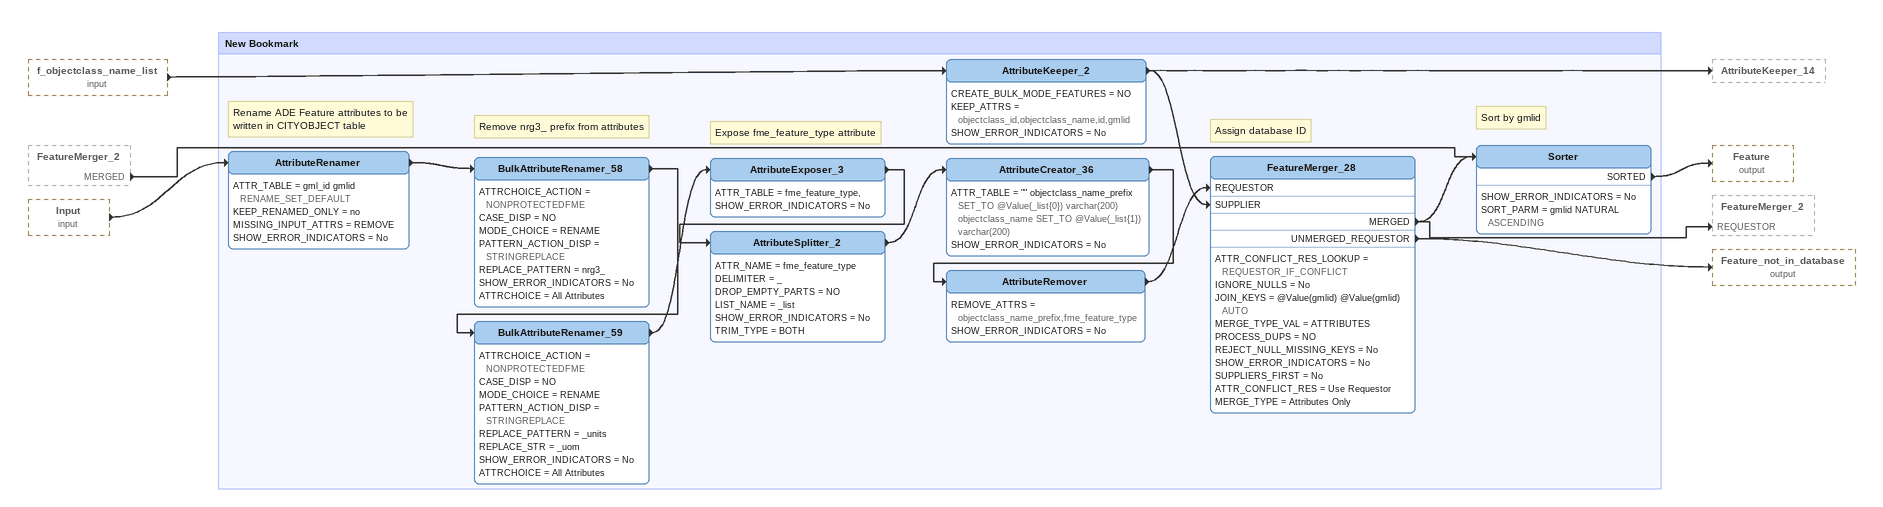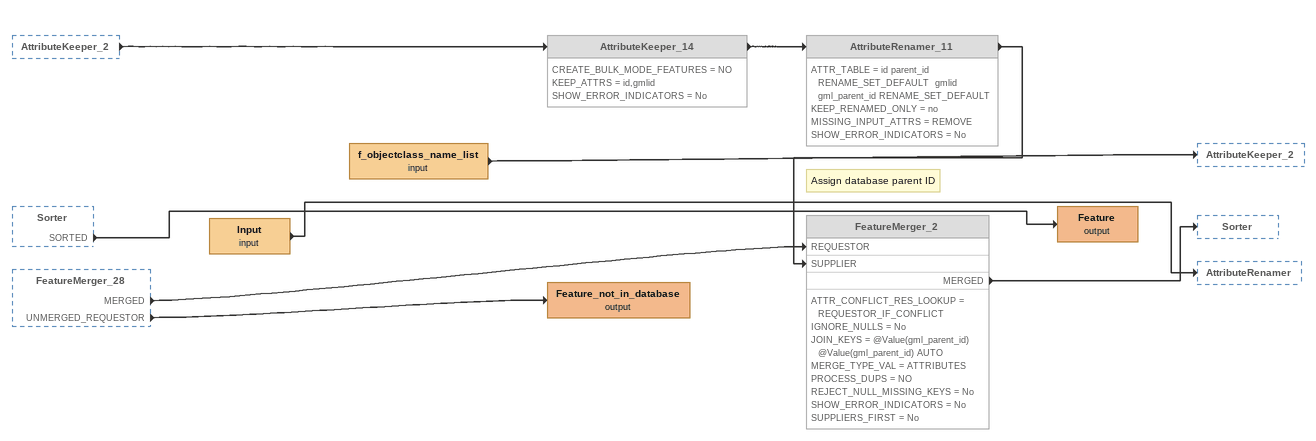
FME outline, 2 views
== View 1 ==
f_objectclass_name_list (input) [outside]
    -> AttributeKeeper_2
FeatureMerger_2 [outside]
    MERGED -> Sorter
Input (input) [outside]
    -> AttributeRenamer

Bookmark: New Bookmark
Note: Rename ADE Feature attributes to be written in CITYOBJECT table
AttributeRenamer
    ATTR_TABLE = gml_id gmlid RENAME_SET_DEFAULT
    KEEP_RENAMED_ONLY = no
    MISSING_INPUT_ATTRS = REMOVE
    SHOW_ERROR_INDICATORS = No
    -> BulkAttributeRenamer_58
Note: Remove nrg3_ prefix from attributes
BulkAttributeRenamer_58
    ATTRCHOICE_ACTION = NONPROTECTEDFME
    CASE_DISP = NO
    MODE_CHOICE = RENAME
    PATTERN_ACTION_DISP = STRINGREPLACE
    REPLACE_PATTERN = nrg3_
    SHOW_ERROR_INDICATORS = No
    ATTRCHOICE = All Attributes
    -> BulkAttributeRenamer_59
BulkAttributeRenamer_59
    ATTRCHOICE_ACTION = NONPROTECTEDFME
    CASE_DISP = NO
    MODE_CHOICE = RENAME
    PATTERN_ACTION_DISP = STRINGREPLACE
    REPLACE_PATTERN = _units
    REPLACE_STR = _uom
    SHOW_ERROR_INDICATORS = No
    ATTRCHOICE = All Attributes
    -> AttributeExposer_3
Note: Expose fme_feature_type attribute
AttributeExposer_3
    ATTR_TABLE = fme_feature_type,
    SHOW_ERROR_INDICATORS = No
    -> AttributeSplitter_2
AttributeSplitter_2
    ATTR_NAME = fme_feature_type
    DELIMITER = _
    DROP_EMPTY_PARTS = NO
    LIST_NAME = _list
    SHOW_ERROR_INDICATORS = No
    TRIM_TYPE = BOTH
    -> AttributeCreator_36
AttributeCreator_36
    ATTR_TABLE = "" objectclass_name_prefix SET_TO @Value(_list{0}) varchar(200)  objectclass_name SET_TO @Value(_list{1}) varchar(200)
    SHOW_ERROR_INDICATORS = No
    -> AttributeRemover
AttributeRemover
    REMOVE_ATTRS = objectclass_name_prefix,fme_feature_type
    SHOW_ERROR_INDICATORS = No
    -> FeatureMerger_28 [REQUESTOR]
AttributeKeeper_2
    CREATE_BULK_MODE_FEATURES = NO
    KEEP_ATTRS = objectclass_id,objectclass_name,id,gmlid
    SHOW_ERROR_INDICATORS = No
    -> FeatureMerger_28 [SUPPLIER]
    -> AttributeKeeper_14
Note: Assign database ID
FeatureMerger_28
    ATTR_CONFLICT_RES_LOOKUP = REQUESTOR_IF_CONFLICT
    IGNORE_NULLS = No
    JOIN_KEYS = @Value(gmlid) @Value(gmlid) AUTO
    MERGE_TYPE_VAL = ATTRIBUTES
    PROCESS_DUPS = NO
    REJECT_NULL_MISSING_KEYS = No
    SHOW_ERROR_INDICATORS = No
    SUPPLIERS_FIRST = No
    ATTR_CONFLICT_RES = Use Requestor
    MERGE_TYPE = Attributes Only
    MERGED -> FeatureMerger_2 [REQUESTOR]
    MERGED -> Sorter
    UNMERGED_REQUESTOR -> Feature_not_in_database (output)
Note: Sort by gmlid
Sorter
    SHOW_ERROR_INDICATORS = No
    SORT_PARM = gmlid NATURAL ASCENDING
    SORTED -> Feature (output)

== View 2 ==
AttributeKeeper_2 [outside]
    -> AttributeKeeper_14
Sorter [outside]
    SORTED -> Feature (output)
FeatureMerger_28 [outside]
    MERGED -> FeatureMerger_2 [REQUESTOR]
    UNMERGED_REQUESTOR -> Feature_not_in_database (output)
Input (input)
    -> AttributeRenamer
f_objectclass_name_list (input)
    -> AttributeKeeper_2
AttributeKeeper_14 [off]
    CREATE_BULK_MODE_FEATURES = NO
    KEEP_ATTRS = id,gmlid
    SHOW_ERROR_INDICATORS = No
    -> AttributeRenamer_11
AttributeRenamer_11 [off]
    ATTR_TABLE = id parent_id RENAME_SET_DEFAULT  gmlid gml_parent_id RENAME_SET_DEFAULT
    KEEP_RENAMED_ONLY = no
    MISSING_INPUT_ATTRS = REMOVE
    SHOW_ERROR_INDICATORS = No
    -> FeatureMerger_2 [SUPPLIER]
Note: Assign database parent ID
FeatureMerger_2 [off]
    ATTR_CONFLICT_RES_LOOKUP = REQUESTOR_IF_CONFLICT
    IGNORE_NULLS = No
    JOIN_KEYS = @Value(gml_parent_id) @Value(gml_parent_id) AUTO
    MERGE_TYPE_VAL = ATTRIBUTES
    PROCESS_DUPS = NO
    REJECT_NULL_MISSING_KEYS = No
    SHOW_ERROR_INDICATORS = No
    SUPPLIERS_FIRST = No
    MERGED -> Sorter
Feature (output)
Feature_not_in_database (output)
